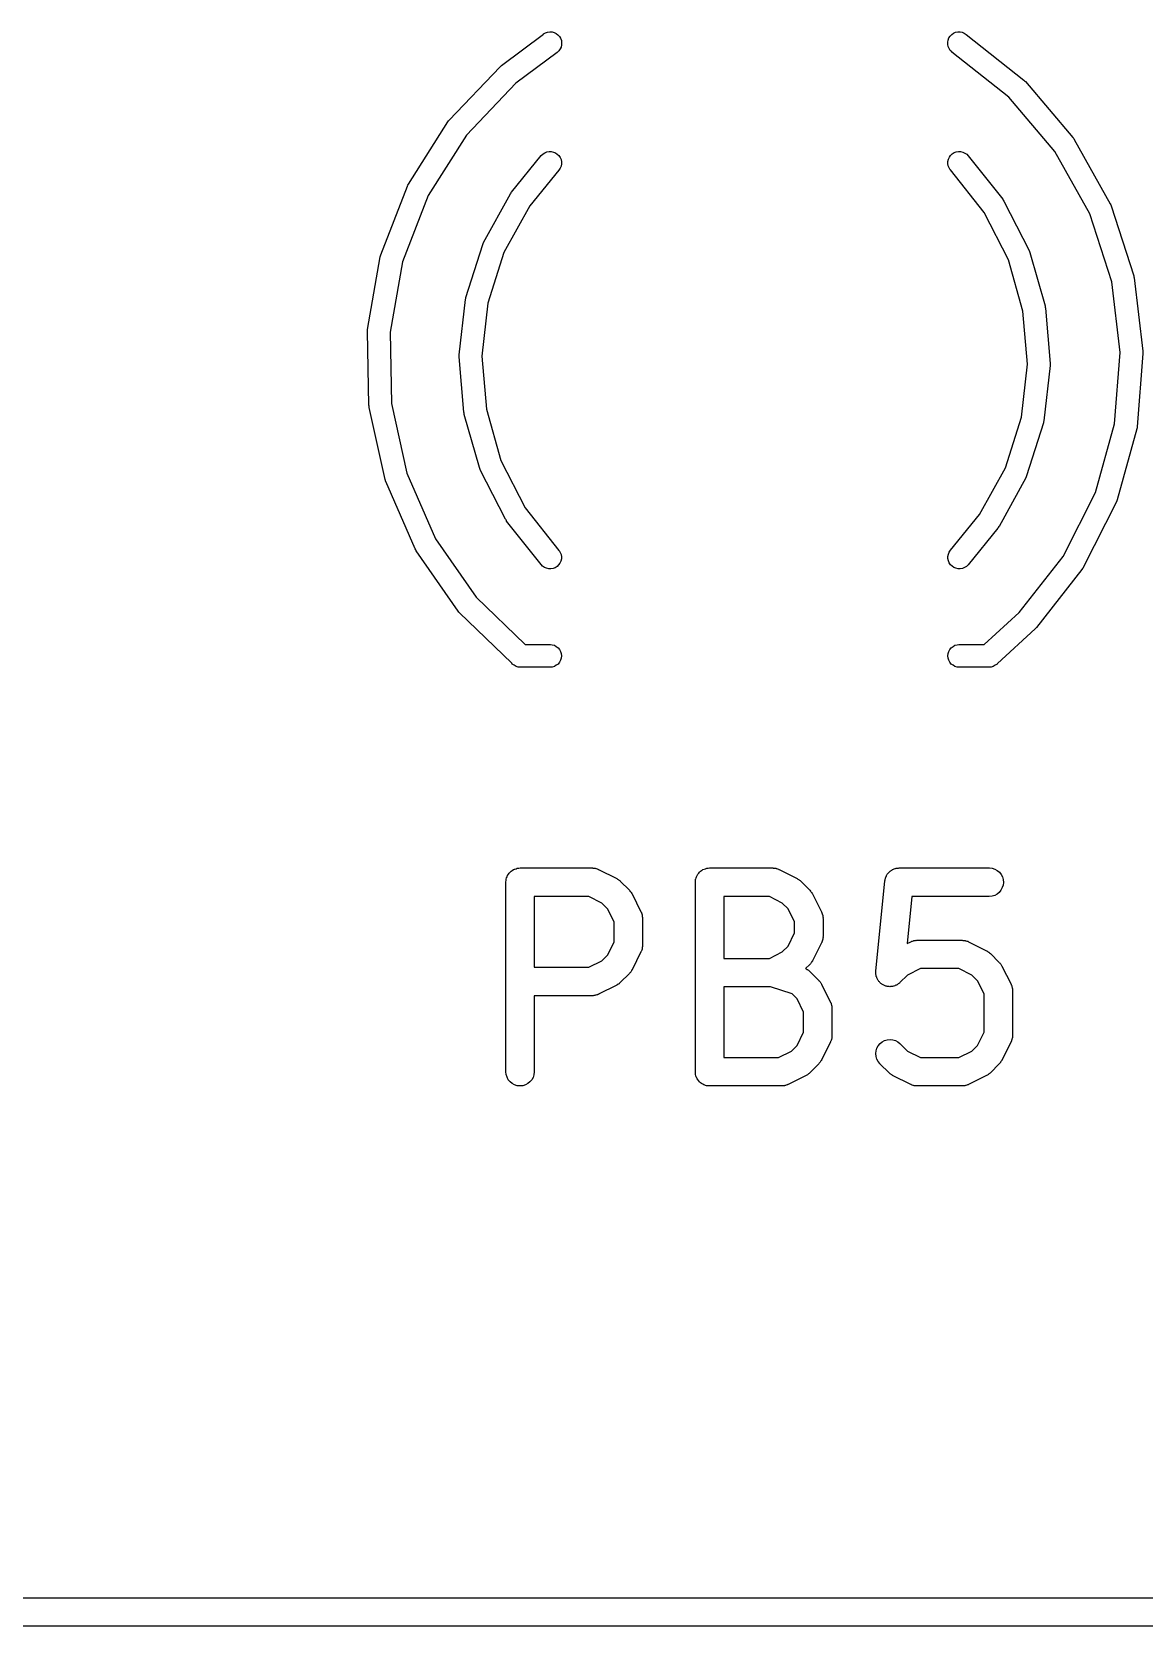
# Model space of a CAD drawing. Extents: x 108.9 to 171.3, y -114.4 to -56.8.
# Drawn here: x 135.63 to 141.5, y -114.38 to -105.96 of the extents above; entities that cross this region are included whole.
import ezdxf

# ---------------------------------------------------------------- set-up
doc = ezdxf.new("R2010")
doc.units = 0
doc.header["$MEASUREMENT"] = 0
doc.layers.add('BLACK', color=7, linetype='CONTINUOUS')

msp = doc.modelspace()

# ---------------------------------------------------------------- linework, layer by layer
at = {"layer": 'BLACK', "linetype": 'CONTINUOUS'}
for p, q in [((138.109, -106.142), (138.331, -105.976)), ((138.331, -105.976), (138.332, -105.975)), ((138.332, -105.975), (138.342, -105.969)), ((138.342, -105.969), (138.353, -105.965)), ((138.353, -105.965), (138.365, -105.964)), ((138.365, -105.964), (138.377, -105.964)), ((138.377, -105.964), (138.388, -105.967)), ((138.388, -105.967), (138.398, -105.972)), ((138.398, -105.972), (138.408, -105.979)), ((140.478, -105.986), (140.486, -105.978)), ((140.486, -105.978), (140.496, -105.971)), ((140.496, -105.971), (140.506, -105.966)), ((140.506, -105.966), (140.518, -105.964)), ((140.518, -105.964), (140.53, -105.964)), ((140.53, -105.964), (140.541, -105.966)), ((140.541, -105.966), (140.552, -105.97)), ((140.552, -105.97), (140.562, -105.977)), ((140.562, -105.977), (140.866, -106.218)), ((138.408, -105.979), (138.416, -105.988)), ((138.419, -106.054), (138.412, -106.064)), ((138.416, -105.988), (138.422, -105.998)), ((138.424, -106.044), (138.419, -106.054)), ((138.422, -105.998), (138.426, -106.009)), ((138.427, -106.032), (138.424, -106.044)), ((138.426, -106.009), (138.427, -106.021)), ((138.427, -106.021), (138.427, -106.032)), ((140.465, -106.018), (140.467, -106.007)), ((140.465, -106.03), (140.465, -106.018)), ((140.467, -106.041), (140.465, -106.03)), ((140.467, -106.007), (140.471, -105.996)), ((140.472, -106.052), (140.467, -106.041)), ((140.471, -105.996), (140.478, -105.986)), ((140.478, -106.062), (140.472, -106.052)), ((140.487, -106.07), (140.478, -106.062)), ((138.102, -106.148), (138.106, -106.145)), ((138.106, -106.145), (138.109, -106.142)), ((138.403, -106.072), (138.185, -106.235)), ((138.412, -106.064), (138.403, -106.072)), ((140.487, -106.071), (140.487, -106.07)), ((140.787, -106.308), (140.487, -106.071)), ((137.834, -106.43), (138.102, -106.149)), ((138.102, -106.149), (138.102, -106.148)), ((140.866, -106.218), (140.867, -106.219)), ((140.867, -106.219), (140.871, -106.222)), ((140.871, -106.222), (140.875, -106.226)), ((140.875, -106.226), (141.126, -106.522)), ((138.185, -106.235), (137.925, -106.509)), ((141.031, -106.595), (140.787, -106.308)), ((137.619, -106.767), (137.827, -106.439)), ((137.827, -106.439), (137.831, -106.434)), ((137.827, -106.439), (137.827, -106.439)), ((137.831, -106.434), (137.834, -106.43)), ((137.925, -106.509), (137.723, -106.827)), ((141.126, -106.522), (141.127, -106.523)), ((141.127, -106.523), (141.13, -106.527)), ((141.13, -106.527), (141.133, -106.532)), ((141.133, -106.532), (141.322, -106.871)), ((138.163, -106.809), (138.32, -106.617)), ((138.32, -106.616), (138.329, -106.608)), ((138.32, -106.617), (138.32, -106.616)), ((138.329, -106.608), (138.338, -106.602)), ((138.338, -106.602), (138.349, -106.597)), ((138.349, -106.597), (138.361, -106.595)), ((138.361, -106.595), (138.372, -106.595)), ((138.372, -106.595), (138.384, -106.598)), ((138.384, -106.598), (138.395, -106.602)), ((138.395, -106.602), (138.404, -106.609)), ((138.404, -106.609), (138.413, -106.617)), ((138.413, -106.617), (138.419, -106.627)), ((138.419, -106.627), (138.424, -106.638)), ((138.424, -106.638), (138.426, -106.649)), ((138.426, -106.649), (138.426, -106.661)), ((140.466, -106.647), (140.469, -106.636)), ((140.466, -106.659), (140.466, -106.647)), ((140.469, -106.636), (140.474, -106.625)), ((140.474, -106.625), (140.48, -106.616)), ((140.48, -106.616), (140.489, -106.608)), ((140.489, -106.608), (140.499, -106.601)), ((140.499, -106.601), (140.51, -106.597)), ((140.51, -106.597), (140.521, -106.595)), ((140.521, -106.595), (140.533, -106.595)), ((140.533, -106.595), (140.544, -106.598)), ((140.544, -106.598), (140.555, -106.603)), ((140.555, -106.603), (140.565, -106.609)), ((140.565, -106.609), (140.573, -106.618)), ((140.573, -106.618), (140.755, -106.847)), ((141.215, -106.924), (141.031, -106.595)), ((138.413, -106.693), (138.259, -106.881)), ((138.419, -106.683), (138.413, -106.693)), ((138.424, -106.672), (138.419, -106.683)), ((138.426, -106.661), (138.424, -106.672)), ((140.468, -106.671), (140.466, -106.659)), ((140.472, -106.682), (140.468, -106.671)), ((140.478, -106.691), (140.472, -106.682)), ((140.479, -106.692), (140.478, -106.691)), ((140.657, -106.917), (140.479, -106.692)), ((137.473, -107.14), (137.613, -106.778)), ((137.613, -106.778), (137.614, -106.777)), ((137.614, -106.777), (137.616, -106.772)), ((137.616, -106.772), (137.619, -106.767)), ((138.015, -107.075), (138.157, -106.818)), ((138.157, -106.818), (138.16, -106.814)), ((138.157, -106.818), (138.157, -106.818)), ((138.16, -106.814), (138.163, -106.809)), ((137.723, -106.827), (137.587, -107.178)), ((138.259, -106.881), (138.123, -107.128)), ((140.755, -106.847), (140.755, -106.848)), ((140.755, -106.848), (140.758, -106.852)), ((140.758, -106.852), (140.761, -106.857)), ((140.761, -106.857), (140.894, -107.118)), ((141.322, -106.871), (141.323, -106.871)), ((141.323, -106.871), (141.325, -106.876)), ((141.325, -106.876), (141.327, -106.881)), ((141.327, -106.881), (141.447, -107.251)), ((140.785, -107.167), (140.657, -106.917)), ((141.331, -107.282), (141.215, -106.924)), ((137.403, -107.534), (137.47, -107.151)), ((137.47, -107.15), (137.472, -107.145)), ((137.47, -107.151), (137.47, -107.15)), ((137.472, -107.145), (137.473, -107.14)), ((137.922, -107.365), (138.011, -107.086)), ((138.011, -107.085), (138.013, -107.08)), ((138.011, -107.086), (138.011, -107.085)), ((138.013, -107.08), (138.015, -107.075)), ((138.123, -107.128), (138.038, -107.395)), ((140.894, -107.118), (140.895, -107.118)), ((140.895, -107.118), (140.897, -107.123)), ((140.897, -107.123), (140.899, -107.128)), ((140.899, -107.128), (140.979, -107.41)), ((137.587, -107.178), (137.522, -107.549)), ((140.862, -107.437), (140.785, -107.167)), ((141.375, -107.656), (141.331, -107.282)), ((141.447, -107.251), (141.447, -107.252)), ((141.447, -107.252), (141.448, -107.257)), ((141.448, -107.257), (141.449, -107.262)), ((141.449, -107.262), (141.495, -107.648)), ((137.887, -107.667), (137.919, -107.376)), ((137.919, -107.376), (137.92, -107.375)), ((137.92, -107.375), (137.921, -107.37)), ((137.921, -107.37), (137.922, -107.365)), ((138.038, -107.395), (138.006, -107.675)), ((140.886, -107.717), (140.862, -107.437)), ((140.979, -107.41), (140.979, -107.411)), ((140.979, -107.411), (140.98, -107.416)), ((140.98, -107.416), (140.981, -107.421)), ((140.981, -107.421), (141.006, -107.713)), ((137.402, -107.539), (137.403, -107.534)), ((137.402, -107.544), (137.402, -107.539)), ((137.402, -107.545), (137.402, -107.544)), ((137.41, -107.934), (137.402, -107.545)), ((137.522, -107.549), (137.53, -107.925)), ((141.346, -108.032), (141.375, -107.656)), ((141.495, -107.66), (141.465, -108.047)), ((141.495, -107.648), (141.495, -107.649)), ((141.495, -107.649), (141.495, -107.654)), ((141.495, -107.654), (141.495, -107.66)), ((137.886, -107.672), (137.887, -107.667)), ((137.886, -107.678), (137.886, -107.672)), ((137.886, -107.679), (137.886, -107.678)), ((137.911, -107.97), (137.886, -107.679)), ((138.006, -107.675), (138.03, -107.955)), ((140.854, -107.996), (140.886, -107.717)), ((141.005, -107.725), (140.973, -108.016)), ((141.006, -107.719), (141.005, -107.725)), ((141.006, -107.713), (141.006, -107.714)), ((141.006, -107.714), (141.006, -107.719)), ((137.411, -107.939), (137.41, -107.934)), ((137.411, -107.944), (137.411, -107.939)), ((137.411, -107.945), (137.411, -107.944)), ((137.495, -108.325), (137.411, -107.945)), ((137.53, -107.925), (137.611, -108.293)), ((137.912, -107.976), (137.911, -107.97)), ((137.912, -107.981), (137.912, -107.976)), ((137.913, -107.982), (137.912, -107.981)), ((137.993, -108.263), (137.913, -107.982)), ((138.03, -107.955), (138.107, -108.225)), ((140.769, -108.264), (140.854, -107.996)), ((140.97, -108.027), (140.881, -108.306)), ((140.971, -108.022), (140.97, -108.027)), ((140.972, -108.017), (140.971, -108.022)), ((140.973, -108.016), (140.972, -108.017)), ((141.245, -108.394), (141.346, -108.032)), ((141.463, -108.058), (141.359, -108.432)), ((141.464, -108.053), (141.463, -108.058)), ((141.465, -108.048), (141.464, -108.053)), ((141.465, -108.047), (141.465, -108.048)), ((138.107, -108.225), (138.235, -108.475)), ((137.497, -108.33), (137.495, -108.325)), ((137.498, -108.335), (137.497, -108.33)), ((137.611, -108.293), (137.762, -108.638)), ((137.995, -108.268), (137.993, -108.263)), ((137.997, -108.273), (137.995, -108.268)), ((137.997, -108.274), (137.997, -108.273)), ((138.131, -108.535), (137.997, -108.274)), ((140.633, -108.511), (140.769, -108.264)), ((140.877, -108.317), (140.736, -108.573)), ((140.879, -108.312), (140.877, -108.317)), ((140.881, -108.307), (140.879, -108.312)), ((140.881, -108.306), (140.881, -108.307)), ((137.499, -108.336), (137.498, -108.335)), ((137.654, -108.692), (137.499, -108.336)), ((141.075, -108.731), (141.245, -108.394)), ((138.235, -108.475), (138.413, -108.7)), ((141.355, -108.443), (141.179, -108.79)), ((141.357, -108.438), (141.355, -108.443)), ((141.359, -108.433), (141.357, -108.438)), ((141.359, -108.432), (141.359, -108.433)), ((138.134, -108.539), (138.131, -108.535)), ((138.137, -108.544), (138.134, -108.539)), ((138.137, -108.545), (138.137, -108.544)), ((138.319, -108.774), (138.137, -108.545)), ((140.48, -108.699), (140.633, -108.511)), ((140.729, -108.582), (140.572, -108.775)), ((140.732, -108.578), (140.729, -108.582)), ((140.735, -108.574), (140.732, -108.578)), ((140.736, -108.573), (140.735, -108.574)), ((137.762, -108.638), (137.977, -108.947)), ((137.657, -108.696), (137.654, -108.692)), ((137.66, -108.701), (137.657, -108.696)), ((137.66, -108.702), (137.66, -108.701)), ((137.882, -109.021), (137.66, -108.702)), ((138.413, -108.7), (138.414, -108.7)), ((138.414, -108.7), (138.42, -108.71)), ((138.42, -108.71), (138.424, -108.721)), ((138.426, -108.745), (138.423, -108.756)), ((138.424, -108.721), (138.426, -108.733)), ((138.426, -108.733), (138.426, -108.745)), ((140.466, -108.731), (140.469, -108.72)), ((140.466, -108.743), (140.466, -108.731)), ((140.469, -108.754), (140.466, -108.743)), ((140.469, -108.72), (140.473, -108.709)), ((140.473, -108.765), (140.469, -108.754)), ((140.473, -108.709), (140.48, -108.699)), ((140.842, -109.028), (141.075, -108.731)), ((138.327, -108.783), (138.319, -108.774)), ((138.337, -108.789), (138.327, -108.783)), ((138.347, -108.794), (138.337, -108.789)), ((138.359, -108.797), (138.347, -108.794)), ((138.371, -108.797), (138.359, -108.797)), ((138.382, -108.795), (138.371, -108.797)), ((138.393, -108.791), (138.382, -108.795)), ((138.403, -108.784), (138.393, -108.791)), ((138.411, -108.776), (138.403, -108.784)), ((138.418, -108.767), (138.411, -108.776)), ((138.423, -108.756), (138.418, -108.767)), ((140.48, -108.775), (140.473, -108.765)), ((140.488, -108.783), (140.48, -108.775)), ((140.497, -108.79), (140.488, -108.783)), ((140.508, -108.794), (140.497, -108.79)), ((140.52, -108.797), (140.508, -108.794)), ((140.531, -108.797), (140.52, -108.797)), ((140.543, -108.795), (140.531, -108.797)), ((140.554, -108.79), (140.543, -108.795)), ((140.564, -108.784), (140.554, -108.79)), ((140.572, -108.776), (140.564, -108.784)), ((140.572, -108.775), (140.572, -108.776)), ((141.173, -108.8), (140.934, -109.106)), ((141.176, -108.795), (141.173, -108.8)), ((141.179, -108.791), (141.176, -108.795)), ((141.179, -108.79), (141.179, -108.791)), ((137.977, -108.947), (138.235, -109.196)), ((137.885, -109.025), (137.882, -109.021)), ((137.889, -109.029), (137.885, -109.025)), ((138.164, -109.295), (137.889, -109.029)), ((137.889, -109.029), (137.889, -109.029)), ((140.658, -109.196), (140.842, -109.028)), ((140.927, -109.113), (140.727, -109.296)), ((140.93, -109.11), (140.927, -109.113)), ((140.933, -109.106), (140.93, -109.11)), ((140.934, -109.106), (140.933, -109.106)), ((138.235, -109.196), (138.369, -109.196)), ((138.369, -109.196), (138.378, -109.197)), ((138.378, -109.197), (138.389, -109.2)), ((138.389, -109.2), (138.399, -109.206)), ((138.399, -109.206), (138.409, -109.213)), ((138.409, -109.213), (138.416, -109.223)), ((138.416, -109.223), (138.422, -109.233)), ((138.422, -109.233), (138.425, -109.244)), ((138.425, -109.244), (138.426, -109.256)), ((138.426, -109.256), (138.425, -109.268)), ((140.466, -109.256), (140.467, -109.244)), ((140.467, -109.268), (140.466, -109.256)), ((140.467, -109.244), (140.47, -109.233)), ((140.47, -109.233), (140.476, -109.223)), ((140.476, -109.223), (140.483, -109.213)), ((140.483, -109.213), (140.493, -109.206)), ((140.493, -109.206), (140.503, -109.2)), ((140.503, -109.2), (140.514, -109.197)), ((140.514, -109.197), (140.523, -109.196)), ((140.523, -109.196), (140.658, -109.196)), ((138.167, -109.299), (138.164, -109.295)), ((138.177, -109.306), (138.167, -109.299)), ((138.187, -109.312), (138.177, -109.306)), ((138.198, -109.315), (138.187, -109.312)), ((138.207, -109.316), (138.198, -109.315)), ((138.369, -109.316), (138.207, -109.316)), ((138.378, -109.315), (138.369, -109.316)), ((138.389, -109.312), (138.378, -109.315)), ((138.399, -109.306), (138.389, -109.312)), ((138.409, -109.299), (138.399, -109.306)), ((138.416, -109.289), (138.409, -109.299)), ((138.422, -109.279), (138.416, -109.289)), ((138.425, -109.268), (138.422, -109.279)), ((140.47, -109.279), (140.467, -109.268)), ((140.476, -109.289), (140.47, -109.279)), ((140.483, -109.299), (140.476, -109.289)), ((140.493, -109.306), (140.483, -109.299)), ((140.503, -109.312), (140.493, -109.306)), ((140.514, -109.315), (140.503, -109.312)), ((140.523, -109.316), (140.514, -109.315)), ((140.685, -109.316), (140.523, -109.316)), ((140.694, -109.315), (140.685, -109.316)), ((140.705, -109.312), (140.694, -109.315)), ((140.715, -109.306), (140.705, -109.312)), ((140.725, -109.299), (140.715, -109.306)), ((140.727, -109.296), (140.725, -109.299)), ((138.134, -110.442), (138.134, -110.435)), ((138.134, -110.435), (138.135, -110.435)), ((138.135, -110.435), (138.137, -110.428)), ((138.135, -110.435), (138.135, -110.435)), ((138.137, -110.428), (138.139, -110.421)), ((138.139, -110.421), (138.142, -110.415)), ((138.139, -110.421), (138.139, -110.421)), ((138.139, -110.421), (138.139, -110.421)), ((138.142, -110.415), (138.146, -110.408)), ((138.146, -110.408), (138.151, -110.403)), ((138.146, -110.408), (138.146, -110.408)), ((138.146, -110.408), (138.146, -110.408)), ((138.151, -110.403), (138.155, -110.397)), ((138.155, -110.397), (138.161, -110.392)), ((138.155, -110.397), (138.155, -110.397)), ((138.155, -110.397), (138.155, -110.397)), ((138.161, -110.392), (138.166, -110.388)), ((138.166, -110.388), (138.167, -110.388)), ((138.167, -110.388), (138.173, -110.384)), ((138.167, -110.388), (138.167, -110.388)), ((138.173, -110.384), (138.179, -110.381)), ((138.179, -110.381), (138.18, -110.381)), ((138.18, -110.381), (138.187, -110.379)), ((138.18, -110.381), (138.18, -110.381)), ((138.187, -110.379), (138.193, -110.377)), ((138.193, -110.377), (138.194, -110.377)), ((138.194, -110.377), (138.201, -110.376)), ((138.194, -110.377), (138.194, -110.377)), ((138.201, -110.376), (138.208, -110.375)), ((138.208, -110.375), (138.589, -110.375)), ((138.589, -110.375), (138.59, -110.375)), ((138.59, -110.375), (138.592, -110.376)), ((138.592, -110.376), (138.594, -110.376)), ((138.594, -110.376), (138.599, -110.376)), ((138.599, -110.376), (138.604, -110.377)), ((138.604, -110.377), (138.607, -110.378)), ((138.607, -110.378), (138.609, -110.378)), ((138.609, -110.378), (138.614, -110.38)), ((138.614, -110.38), (138.618, -110.381)), ((138.618, -110.381), (138.62, -110.383)), ((138.62, -110.383), (138.622, -110.383)), ((138.622, -110.383), (138.718, -110.431)), ((138.718, -110.431), (138.719, -110.431)), ((138.719, -110.431), (138.722, -110.434)), ((138.722, -110.434), (138.726, -110.436)), ((138.726, -110.436), (138.728, -110.438)), ((139.134, -110.442), (139.134, -110.435)), ((139.134, -110.435), (139.135, -110.435)), ((139.135, -110.435), (139.137, -110.428)), ((139.135, -110.435), (139.135, -110.435)), ((139.137, -110.428), (139.139, -110.421)), ((139.139, -110.421), (139.142, -110.415)), ((139.139, -110.421), (139.139, -110.421)), ((139.139, -110.421), (139.139, -110.421)), ((139.142, -110.415), (139.146, -110.408)), ((139.146, -110.408), (139.151, -110.403)), ((139.146, -110.408), (139.146, -110.408)), ((139.146, -110.408), (139.146, -110.408)), ((139.151, -110.403), (139.155, -110.397)), ((139.155, -110.397), (139.161, -110.392)), ((139.155, -110.397), (139.155, -110.397)), ((139.155, -110.397), (139.155, -110.397)), ((139.161, -110.392), (139.166, -110.388)), ((139.166, -110.388), (139.167, -110.388)), ((139.167, -110.388), (139.173, -110.384)), ((139.167, -110.388), (139.167, -110.388)), ((139.173, -110.384), (139.179, -110.381)), ((139.179, -110.381), (139.18, -110.381)), ((139.18, -110.381), (139.187, -110.379)), ((139.18, -110.381), (139.18, -110.381)), ((139.187, -110.379), (139.193, -110.377)), ((139.193, -110.377), (139.194, -110.377)), ((139.194, -110.377), (139.201, -110.376)), ((139.194, -110.377), (139.194, -110.377)), ((139.201, -110.376), (139.208, -110.375)), ((139.208, -110.375), (139.541, -110.375)), ((139.541, -110.375), (139.542, -110.375)), ((139.542, -110.375), (139.544, -110.376)), ((139.544, -110.376), (139.547, -110.376)), ((139.547, -110.376), (139.552, -110.376)), ((139.552, -110.376), (139.557, -110.377)), ((139.557, -110.377), (139.559, -110.378)), ((139.559, -110.378), (139.561, -110.378)), ((139.561, -110.378), (139.566, -110.38)), ((139.566, -110.38), (139.571, -110.381)), ((139.571, -110.381), (139.573, -110.383)), ((139.573, -110.383), (139.575, -110.383)), ((139.575, -110.383), (139.67, -110.431)), ((139.67, -110.431), (139.671, -110.431)), ((139.671, -110.431), (139.674, -110.434)), ((139.674, -110.434), (139.678, -110.436)), ((139.678, -110.436), (139.681, -110.438)), ((140.134, -110.435), (140.136, -110.431)), ((140.134, -110.439), (140.134, -110.435)), ((140.136, -110.428), (140.138, -110.425)), ((140.136, -110.431), (140.136, -110.428)), ((140.138, -110.425), (140.139, -110.421)), ((140.139, -110.421), (140.141, -110.418)), ((140.141, -110.418), (140.142, -110.414)), ((140.142, -110.414), (140.144, -110.411)), ((140.144, -110.411), (140.146, -110.408)), ((140.146, -110.408), (140.148, -110.405)), ((140.148, -110.405), (140.151, -110.402)), ((140.151, -110.402), (140.153, -110.4)), ((140.153, -110.4), (140.155, -110.397)), ((140.155, -110.397), (140.158, -110.395)), ((140.158, -110.395), (140.161, -110.392)), ((140.161, -110.392), (140.164, -110.39)), ((140.164, -110.39), (140.166, -110.388)), ((140.166, -110.388), (140.17, -110.386)), ((140.17, -110.386), (140.173, -110.384)), ((140.173, -110.384), (140.176, -110.383)), ((140.176, -110.383), (140.179, -110.381)), ((140.179, -110.381), (140.183, -110.38)), ((140.183, -110.38), (140.187, -110.378)), ((140.187, -110.378), (140.19, -110.378)), ((140.19, -110.378), (140.193, -110.377)), ((140.193, -110.377), (140.197, -110.376)), ((140.197, -110.376), (140.201, -110.376)), ((140.201, -110.376), (140.205, -110.376)), ((140.205, -110.376), (140.208, -110.375)), ((140.208, -110.375), (140.684, -110.375)), ((140.684, -110.375), (140.685, -110.375)), ((140.685, -110.375), (140.7, -110.377)), ((140.7, -110.377), (140.714, -110.381)), ((140.714, -110.381), (140.726, -110.388)), ((140.726, -110.388), (140.738, -110.398)), ((140.738, -110.398), (140.747, -110.409)), ((140.747, -110.409), (140.754, -110.422)), ((140.754, -110.422), (140.758, -110.436)), ((140.758, -110.436), (140.759, -110.451)), ((138.133, -110.449), (138.134, -110.442)), ((138.133, -110.45), (138.133, -110.449)), ((138.133, -111.45), (138.133, -110.45)), ((138.133, -110.45), (138.133, -110.45)), ((138.133, -110.45), (138.133, -110.45)), ((138.133, -110.45), (138.133, -110.45)), ((138.728, -110.438), (138.731, -110.439)), ((138.731, -110.439), (138.734, -110.442)), ((138.734, -110.442), (138.737, -110.445)), ((138.737, -110.445), (138.785, -110.493)), ((138.785, -110.493), (138.785, -110.493)), ((138.785, -110.493), (138.788, -110.497)), ((138.788, -110.497), (138.791, -110.5)), ((138.791, -110.5), (138.793, -110.502)), ((138.793, -110.502), (138.795, -110.505)), ((138.795, -110.505), (138.797, -110.509)), ((138.797, -110.509), (138.799, -110.512)), ((138.799, -110.512), (138.846, -110.607)), ((139.133, -110.449), (139.134, -110.442)), ((139.133, -110.45), (139.133, -110.449)), ((139.133, -111.45), (139.133, -110.45)), ((139.133, -110.45), (139.133, -110.45)), ((139.133, -110.45), (139.133, -110.45)), ((139.133, -110.45), (139.133, -110.45)), ((139.681, -110.438), (139.683, -110.439)), ((139.683, -110.439), (139.686, -110.442)), ((139.686, -110.442), (139.69, -110.445)), ((139.69, -110.445), (139.737, -110.493)), ((139.737, -110.493), (139.738, -110.493)), ((139.738, -110.493), (139.74, -110.497)), ((139.74, -110.497), (139.743, -110.5)), ((139.743, -110.5), (139.745, -110.502)), ((139.745, -110.502), (139.747, -110.505)), ((139.747, -110.505), (139.749, -110.509)), ((139.749, -110.509), (139.751, -110.512)), ((139.751, -110.512), (139.799, -110.607)), ((140.086, -110.919), (140.133, -110.443)), ((140.133, -110.442), (140.134, -110.439)), ((140.133, -110.443), (140.133, -110.442)), ((140.713, -110.52), (140.699, -110.524)), ((140.726, -110.513), (140.713, -110.52)), ((140.737, -110.504), (140.726, -110.513)), ((140.746, -110.492), (140.737, -110.504)), ((140.753, -110.479), (140.746, -110.492)), ((140.758, -110.465), (140.753, -110.479)), ((140.759, -110.451), (140.758, -110.465)), ((138.283, -110.525), (138.283, -110.899)), ((138.571, -110.525), (138.283, -110.525)), ((138.64, -110.56), (138.571, -110.525)), ((138.67, -110.59), (138.64, -110.56)), ((138.704, -110.659), (138.67, -110.59)), ((139.283, -110.525), (139.283, -110.852)), ((139.524, -110.525), (139.283, -110.525)), ((139.592, -110.56), (139.524, -110.525)), ((139.622, -110.59), (139.592, -110.56)), ((139.657, -110.659), (139.622, -110.59)), ((140.276, -110.525), (140.251, -110.774)), ((140.684, -110.525), (140.276, -110.525)), ((140.699, -110.524), (140.684, -110.525)), ((138.704, -110.766), (138.704, -110.659)), ((138.846, -110.607), (138.847, -110.608)), ((138.847, -110.608), (138.848, -110.61)), ((138.848, -110.61), (138.849, -110.612)), ((138.849, -110.612), (138.85, -110.617)), ((138.85, -110.617), (138.852, -110.622)), ((138.852, -110.622), (138.852, -110.624)), ((138.852, -110.624), (138.853, -110.626)), ((138.853, -110.626), (138.853, -110.631)), ((138.853, -110.631), (138.854, -110.636)), ((138.854, -110.636), (138.854, -110.639)), ((138.854, -110.639), (138.854, -110.641)), ((138.854, -110.641), (138.854, -110.784)), ((139.657, -110.718), (139.657, -110.659)), ((139.799, -110.607), (139.799, -110.608)), ((139.799, -110.608), (139.8, -110.61)), ((139.8, -110.61), (139.801, -110.612)), ((139.801, -110.612), (139.803, -110.617)), ((139.803, -110.617), (139.804, -110.622)), ((139.804, -110.622), (139.805, -110.624)), ((139.805, -110.624), (139.805, -110.626)), ((139.805, -110.626), (139.806, -110.631)), ((139.806, -110.631), (139.807, -110.636)), ((139.807, -110.636), (139.806, -110.639)), ((139.806, -110.639), (139.807, -110.641)), ((139.807, -110.641), (139.807, -110.736)), ((138.67, -110.835), (138.704, -110.766)), ((139.622, -110.787), (139.657, -110.718)), ((139.799, -110.77), (139.751, -110.865)), ((139.8, -110.768), (139.799, -110.77)), ((139.801, -110.766), (139.8, -110.768)), ((139.802, -110.761), (139.801, -110.766)), ((139.804, -110.756), (139.802, -110.761)), ((139.805, -110.752), (139.804, -110.754)), ((139.804, -110.754), (139.804, -110.756)), ((139.806, -110.747), (139.805, -110.752)), ((139.807, -110.737), (139.806, -110.739)), ((139.806, -110.739), (139.807, -110.742)), ((139.807, -110.742), (139.806, -110.747)), ((139.807, -110.736), (139.807, -110.737)), ((140.251, -110.774), (140.27, -110.764)), ((140.27, -110.764), (140.271, -110.764)), ((140.271, -110.764), (140.273, -110.763)), ((140.273, -110.763), (140.275, -110.762)), ((140.275, -110.762), (140.279, -110.761)), ((140.279, -110.761), (140.284, -110.759)), ((140.284, -110.759), (140.286, -110.758)), ((140.286, -110.758), (140.289, -110.758)), ((140.289, -110.758), (140.294, -110.757)), ((140.294, -110.757), (140.299, -110.756)), ((140.299, -110.756), (140.301, -110.757)), ((140.301, -110.757), (140.303, -110.756)), ((140.303, -110.756), (140.541, -110.756)), ((140.541, -110.756), (140.542, -110.756)), ((140.542, -110.756), (140.544, -110.757)), ((140.544, -110.757), (140.547, -110.757)), ((140.547, -110.757), (140.552, -110.757)), ((140.552, -110.757), (140.557, -110.758)), ((140.557, -110.758), (140.559, -110.759)), ((140.559, -110.759), (140.561, -110.759)), ((140.561, -110.759), (140.566, -110.761)), ((140.566, -110.761), (140.571, -110.762)), ((140.571, -110.762), (140.573, -110.763)), ((140.573, -110.763), (140.575, -110.764)), ((140.575, -110.764), (140.67, -110.812)), ((138.64, -110.865), (138.67, -110.835)), ((138.846, -110.817), (138.799, -110.912)), ((138.847, -110.815), (138.846, -110.817)), ((138.848, -110.813), (138.847, -110.815)), ((138.85, -110.808), (138.848, -110.813)), ((138.852, -110.804), (138.85, -110.808)), ((138.853, -110.799), (138.852, -110.801)), ((138.852, -110.801), (138.852, -110.804)), ((138.854, -110.789), (138.853, -110.794)), ((138.853, -110.794), (138.853, -110.799)), ((138.854, -110.784), (138.854, -110.785)), ((138.854, -110.785), (138.854, -110.787)), ((138.854, -110.787), (138.854, -110.789)), ((139.283, -110.852), (139.524, -110.852)), ((139.524, -110.852), (139.592, -110.817)), ((139.592, -110.817), (139.622, -110.787)), ((140.67, -110.812), (140.671, -110.812)), ((140.671, -110.812), (140.674, -110.815)), ((140.674, -110.815), (140.678, -110.817)), ((140.678, -110.817), (140.681, -110.819)), ((140.681, -110.819), (140.683, -110.82)), ((140.683, -110.82), (140.686, -110.823)), ((140.686, -110.823), (140.69, -110.826)), ((140.69, -110.826), (140.737, -110.874)), ((138.283, -110.899), (138.571, -110.899)), ((138.571, -110.899), (138.64, -110.865)), ((138.785, -110.932), (138.737, -110.98)), ((138.787, -110.929), (138.785, -110.932)), ((138.79, -110.926), (138.787, -110.929)), ((138.792, -110.923), (138.79, -110.926)), ((138.794, -110.921), (138.792, -110.923)), ((138.796, -110.917), (138.794, -110.921)), ((138.798, -110.913), (138.796, -110.917)), ((138.799, -110.912), (138.798, -110.913)), ((139.737, -110.884), (139.715, -110.906)), ((139.715, -110.906), (139.717, -110.907)), ((139.717, -110.907), (139.722, -110.91)), ((139.722, -110.91), (139.724, -110.911)), ((139.724, -110.911), (139.726, -110.912)), ((139.726, -110.912), (139.73, -110.915)), ((139.73, -110.915), (139.734, -110.918)), ((139.734, -110.918), (139.735, -110.92)), ((139.735, -110.92), (139.737, -110.921)), ((139.74, -110.881), (139.737, -110.884)), ((139.737, -110.921), (139.785, -110.969)), ((139.743, -110.878), (139.74, -110.881)), ((139.744, -110.875), (139.743, -110.878)), ((139.746, -110.873), (139.744, -110.875)), ((139.748, -110.869), (139.746, -110.873)), ((139.751, -110.866), (139.748, -110.869)), ((139.751, -110.865), (139.751, -110.866)), ((140.085, -110.926), (140.086, -110.923)), ((140.086, -110.93), (140.085, -110.926)), ((140.086, -110.923), (140.086, -110.919)), ((140.086, -110.934), (140.086, -110.93)), ((140.086, -110.937), (140.086, -110.934)), ((140.087, -110.941), (140.086, -110.937)), ((140.088, -110.944), (140.087, -110.941)), ((140.252, -110.941), (140.213, -110.98)), ((140.321, -110.906), (140.252, -110.941)), ((140.524, -110.906), (140.321, -110.906)), ((140.592, -110.941), (140.524, -110.906)), ((140.622, -110.971), (140.592, -110.941)), ((140.737, -110.874), (140.738, -110.874)), ((140.738, -110.874), (140.74, -110.878)), ((140.74, -110.878), (140.743, -110.881)), ((140.743, -110.881), (140.745, -110.883)), ((140.745, -110.883), (140.747, -110.886)), ((140.747, -110.886), (140.749, -110.889)), ((140.749, -110.889), (140.751, -110.893)), ((140.751, -110.893), (140.799, -110.988)), ((138.718, -110.994), (138.622, -111.041)), ((138.721, -110.991), (138.718, -110.994)), ((138.725, -110.989), (138.721, -110.991)), ((138.727, -110.988), (138.725, -110.989)), ((138.73, -110.986), (138.727, -110.988)), ((138.733, -110.983), (138.73, -110.986)), ((138.736, -110.98), (138.733, -110.983)), ((138.737, -110.98), (138.736, -110.98)), ((139.283, -111.002), (139.283, -111.375)), ((139.529, -111.002), (139.283, -111.002)), ((139.644, -111.04), (139.529, -111.002)), ((139.785, -110.969), (139.785, -110.97)), ((139.785, -110.97), (139.788, -110.973)), ((139.788, -110.973), (139.791, -110.976)), ((139.791, -110.976), (139.793, -110.979)), ((139.793, -110.979), (139.795, -110.981)), ((139.795, -110.981), (139.797, -110.985)), ((139.797, -110.985), (139.799, -110.988)), ((139.799, -110.988), (139.846, -111.084)), ((140.088, -110.948), (140.088, -110.944)), ((140.09, -110.951), (140.088, -110.948)), ((140.091, -110.955), (140.09, -110.951)), ((140.093, -110.958), (140.091, -110.955)), ((140.094, -110.962), (140.093, -110.958)), ((140.096, -110.965), (140.094, -110.962)), ((140.098, -110.968), (140.096, -110.965)), ((140.1, -110.971), (140.098, -110.968)), ((140.102, -110.974), (140.1, -110.971)), ((140.105, -110.976), (140.102, -110.974)), ((140.107, -110.979), (140.105, -110.976)), ((140.11, -110.982), (140.107, -110.979)), ((140.112, -110.984), (140.11, -110.982)), ((140.115, -110.986), (140.112, -110.984)), ((140.118, -110.989), (140.115, -110.986)), ((140.121, -110.99), (140.118, -110.989)), ((140.124, -110.992), (140.121, -110.99)), ((140.128, -110.994), (140.124, -110.992)), ((140.131, -110.996), (140.128, -110.994)), ((140.135, -110.997), (140.131, -110.996)), ((140.138, -110.998), (140.135, -110.997)), ((140.142, -110.999), (140.138, -110.998)), ((140.145, -111), (140.142, -110.999)), ((140.149, -111), (140.145, -111)), ((140.152, -111.001), (140.149, -111)), ((140.156, -111.001), (140.152, -111.001)), ((140.159, -111.002), (140.156, -111.001)), ((140.163, -111.001), (140.159, -111.002)), ((140.167, -111.001), (140.163, -111.001)), ((140.17, -111.001), (140.167, -111.001)), ((140.174, -111), (140.17, -111.001)), ((140.178, -110.999), (140.174, -111)), ((140.181, -110.999), (140.178, -110.999)), ((140.185, -110.997), (140.181, -110.999)), ((140.188, -110.996), (140.185, -110.997)), ((140.191, -110.994), (140.188, -110.996)), ((140.195, -110.993), (140.191, -110.994)), ((140.198, -110.991), (140.195, -110.993)), ((140.201, -110.989), (140.198, -110.991)), ((140.204, -110.987), (140.201, -110.989)), ((140.207, -110.985), (140.204, -110.987)), ((140.21, -110.983), (140.207, -110.985)), ((140.213, -110.98), (140.21, -110.983)), ((140.213, -110.98), (140.213, -110.98)), ((140.657, -111.04), (140.622, -110.971)), ((140.799, -110.988), (140.799, -110.989)), ((140.799, -110.989), (140.8, -110.991)), ((140.8, -110.991), (140.801, -110.993)), ((140.801, -110.993), (140.803, -110.998)), ((140.803, -110.998), (140.804, -111.003)), ((140.804, -111.003), (140.805, -111.005)), ((140.805, -111.005), (140.805, -111.007)), ((140.805, -111.007), (140.806, -111.012)), ((140.806, -111.012), (140.807, -111.017)), ((140.807, -111.017), (140.806, -111.02)), ((140.806, -111.02), (140.807, -111.022)), ((140.807, -111.022), (140.807, -111.26)), ((138.589, -111.049), (138.283, -111.049)), ((138.283, -111.049), (138.283, -111.45)), ((138.591, -111.049), (138.589, -111.049)), ((138.593, -111.049), (138.591, -111.049)), ((138.598, -111.048), (138.593, -111.049)), ((138.603, -111.048), (138.598, -111.048)), ((138.606, -111.047), (138.603, -111.048)), ((138.608, -111.047), (138.606, -111.047)), ((138.613, -111.045), (138.608, -111.047)), ((138.617, -111.044), (138.613, -111.045)), ((138.619, -111.042), (138.617, -111.044)), ((138.621, -111.042), (138.619, -111.042)), ((138.622, -111.041), (138.621, -111.042)), ((139.67, -111.066), (139.644, -111.04)), ((139.704, -111.135), (139.67, -111.066)), ((139.846, -111.084), (139.847, -111.084)), ((139.847, -111.084), (139.848, -111.087)), ((139.848, -111.087), (139.849, -111.088)), ((139.849, -111.088), (139.85, -111.093)), ((139.85, -111.093), (139.852, -111.098)), ((139.852, -111.098), (139.852, -111.1)), ((139.852, -111.1), (139.853, -111.102)), ((139.853, -111.102), (139.853, -111.108)), ((139.853, -111.108), (139.854, -111.113)), ((140.657, -111.242), (140.657, -111.04)), ((139.704, -111.242), (139.704, -111.135)), ((139.854, -111.113), (139.854, -111.115)), ((139.854, -111.115), (139.854, -111.117)), ((139.854, -111.117), (139.854, -111.26)), ((139.67, -111.311), (139.704, -111.242)), ((139.853, -111.275), (139.852, -111.278)), ((139.854, -111.265), (139.853, -111.27)), ((139.853, -111.27), (139.853, -111.275)), ((139.854, -111.26), (139.854, -111.261)), ((139.854, -111.261), (139.854, -111.263)), ((139.854, -111.263), (139.854, -111.265)), ((140.622, -111.311), (140.657, -111.242)), ((140.805, -111.275), (140.804, -111.278)), ((140.806, -111.27), (140.805, -111.275)), ((140.807, -111.261), (140.806, -111.263)), ((140.806, -111.263), (140.807, -111.265)), ((140.807, -111.265), (140.806, -111.27)), ((140.807, -111.26), (140.807, -111.261)), ((139.571, -111.375), (139.64, -111.341)), ((139.64, -111.341), (139.67, -111.311)), ((139.846, -111.293), (139.799, -111.389)), ((139.847, -111.291), (139.846, -111.293)), ((139.848, -111.289), (139.847, -111.291)), ((139.85, -111.285), (139.848, -111.289)), ((139.852, -111.28), (139.85, -111.285)), ((139.852, -111.278), (139.852, -111.28)), ((140.085, -111.354), (140.087, -111.34)), ((140.087, -111.369), (140.085, -111.354)), ((140.087, -111.34), (140.091, -111.326)), ((140.091, -111.326), (140.098, -111.313)), ((140.098, -111.313), (140.108, -111.302)), ((140.108, -111.302), (140.119, -111.293)), ((140.119, -111.293), (140.132, -111.286)), ((140.132, -111.286), (140.146, -111.282)), ((140.146, -111.282), (140.161, -111.28)), ((140.161, -111.28), (140.175, -111.282)), ((140.175, -111.282), (140.189, -111.286)), ((140.189, -111.286), (140.202, -111.293)), ((140.202, -111.293), (140.213, -111.302)), ((140.213, -111.302), (140.252, -111.341)), ((140.252, -111.341), (140.321, -111.375)), ((140.524, -111.375), (140.592, -111.341)), ((140.592, -111.341), (140.622, -111.311)), ((140.799, -111.293), (140.751, -111.389)), ((140.8, -111.291), (140.799, -111.293)), ((140.801, -111.289), (140.8, -111.291)), ((140.802, -111.285), (140.801, -111.289)), ((140.804, -111.28), (140.802, -111.285)), ((140.804, -111.278), (140.804, -111.28)), ((139.283, -111.375), (139.571, -111.375)), ((139.785, -111.408), (139.737, -111.456)), ((139.787, -111.405), (139.785, -111.408)), ((139.79, -111.402), (139.787, -111.405)), ((139.792, -111.399), (139.79, -111.402)), ((139.794, -111.397), (139.792, -111.399)), ((139.796, -111.393), (139.794, -111.397)), ((139.798, -111.39), (139.796, -111.393)), ((139.799, -111.389), (139.798, -111.39)), ((140.091, -111.383), (140.087, -111.369)), ((140.097, -111.396), (140.091, -111.383)), ((140.107, -111.407), (140.097, -111.396)), ((140.107, -111.408), (140.107, -111.407)), ((140.155, -111.456), (140.107, -111.408)), ((140.321, -111.375), (140.524, -111.375)), ((140.737, -111.408), (140.69, -111.456)), ((140.74, -111.405), (140.737, -111.408)), ((140.743, -111.402), (140.74, -111.405)), ((140.744, -111.399), (140.743, -111.402)), ((140.746, -111.397), (140.744, -111.399)), ((140.748, -111.393), (140.746, -111.397)), ((140.751, -111.39), (140.748, -111.393)), ((140.751, -111.389), (140.751, -111.39)), ((138.134, -111.465), (138.133, -111.45)), ((138.139, -111.479), (138.134, -111.465)), ((138.145, -111.492), (138.139, -111.479)), ((138.155, -111.503), (138.145, -111.492)), ((138.166, -111.513), (138.155, -111.503)), ((138.179, -111.52), (138.166, -111.513)), ((138.193, -111.524), (138.179, -111.52)), ((138.207, -111.525), (138.193, -111.524)), ((138.222, -111.524), (138.207, -111.525)), ((138.236, -111.52), (138.222, -111.524)), ((138.249, -111.513), (138.236, -111.52)), ((138.26, -111.504), (138.249, -111.513)), ((138.27, -111.493), (138.26, -111.504)), ((138.277, -111.48), (138.27, -111.493)), ((138.281, -111.466), (138.277, -111.48)), ((138.283, -111.451), (138.281, -111.466)), ((138.283, -111.45), (138.283, -111.451)), ((139.134, -111.457), (139.133, -111.45)), ((139.134, -111.464), (139.134, -111.457)), ((139.134, -111.465), (139.134, -111.464)), ((139.136, -111.472), (139.134, -111.465)), ((139.134, -111.465), (139.134, -111.465)), ((139.138, -111.478), (139.136, -111.472)), ((139.138, -111.479), (139.138, -111.478)), ((139.139, -111.479), (139.138, -111.479)), ((139.142, -111.485), (139.139, -111.479)), ((139.145, -111.491), (139.142, -111.485)), ((139.145, -111.492), (139.145, -111.491)), ((139.15, -111.497), (139.145, -111.492)), ((139.145, -111.492), (139.145, -111.492)), ((139.154, -111.503), (139.15, -111.497)), ((139.155, -111.503), (139.154, -111.503)), ((139.16, -111.508), (139.155, -111.503)), ((139.155, -111.503), (139.155, -111.503)), ((139.166, -111.512), (139.16, -111.508)), ((139.166, -111.513), (139.166, -111.512)), ((139.166, -111.512), (139.166, -111.512)), ((139.172, -111.516), (139.166, -111.513)), ((139.178, -111.519), (139.172, -111.516)), ((139.179, -111.519), (139.178, -111.519)), ((139.179, -111.52), (139.179, -111.519)), ((139.186, -111.522), (139.179, -111.52)), ((139.192, -111.524), (139.186, -111.522)), ((139.193, -111.524), (139.192, -111.524)), ((139.2, -111.525), (139.193, -111.524)), ((139.193, -111.524), (139.193, -111.524)), ((139.207, -111.525), (139.2, -111.525)), ((139.208, -111.525), (139.207, -111.525)), ((139.207, -111.525), (139.207, -111.525)), ((139.207, -111.525), (139.207, -111.525)), ((139.207, -111.525), (139.207, -111.525)), ((139.589, -111.525), (139.208, -111.525)), ((139.591, -111.525), (139.589, -111.525)), ((139.593, -111.525), (139.591, -111.525)), ((139.598, -111.524), (139.593, -111.525)), ((139.603, -111.524), (139.598, -111.524)), ((139.606, -111.523), (139.603, -111.524)), ((139.608, -111.523), (139.606, -111.523)), ((139.613, -111.521), (139.608, -111.523)), ((139.617, -111.52), (139.613, -111.521)), ((139.619, -111.519), (139.617, -111.52)), ((139.621, -111.518), (139.619, -111.519)), ((139.622, -111.517), (139.621, -111.518)), ((139.718, -111.47), (139.622, -111.517)), ((139.721, -111.468), (139.718, -111.47)), ((139.725, -111.466), (139.721, -111.468)), ((139.727, -111.464), (139.725, -111.466)), ((139.73, -111.462), (139.727, -111.464)), ((139.733, -111.459), (139.73, -111.462)), ((139.736, -111.457), (139.733, -111.459)), ((139.737, -111.456), (139.736, -111.457)), ((140.158, -111.458), (140.155, -111.456)), ((140.161, -111.461), (140.158, -111.458)), ((140.164, -111.463), (140.161, -111.461)), ((140.166, -111.465), (140.164, -111.463)), ((140.17, -111.467), (140.166, -111.465)), ((140.173, -111.469), (140.17, -111.467)), ((140.174, -111.47), (140.173, -111.469)), ((140.27, -111.517), (140.174, -111.47)), ((140.272, -111.518), (140.27, -111.517)), ((140.274, -111.519), (140.272, -111.518)), ((140.278, -111.521), (140.274, -111.519)), ((140.283, -111.523), (140.278, -111.521)), ((140.285, -111.523), (140.283, -111.523)), ((140.288, -111.524), (140.285, -111.523)), ((140.293, -111.524), (140.288, -111.524)), ((140.298, -111.525), (140.293, -111.524)), ((140.3, -111.525), (140.298, -111.525)), ((140.302, -111.525), (140.3, -111.525)), ((140.303, -111.525), (140.302, -111.525)), ((140.541, -111.525), (140.303, -111.525)), ((140.543, -111.525), (140.541, -111.525)), ((140.546, -111.525), (140.543, -111.525)), ((140.551, -111.524), (140.546, -111.525)), ((140.556, -111.524), (140.551, -111.524)), ((140.558, -111.523), (140.556, -111.524)), ((140.56, -111.523), (140.558, -111.523)), ((140.565, -111.521), (140.56, -111.523)), ((140.57, -111.52), (140.565, -111.521)), ((140.572, -111.519), (140.57, -111.52)), ((140.574, -111.518), (140.572, -111.519)), ((140.575, -111.517), (140.574, -111.518)), ((140.67, -111.47), (140.575, -111.517)), ((140.674, -111.468), (140.67, -111.47)), ((140.677, -111.466), (140.674, -111.468)), ((140.68, -111.464), (140.677, -111.466)), ((140.682, -111.462), (140.68, -111.464)), ((140.685, -111.459), (140.682, -111.462)), ((140.689, -111.457), (140.685, -111.459)), ((140.69, -111.456), (140.689, -111.457)), ((109.041, -114.225), (171.121, -114.225)), ((171.192, -114.375), (108.97, -114.375))]:
    msp.add_line(p, q, dxfattribs=at)

doc.saveas('drawing.dxf')
